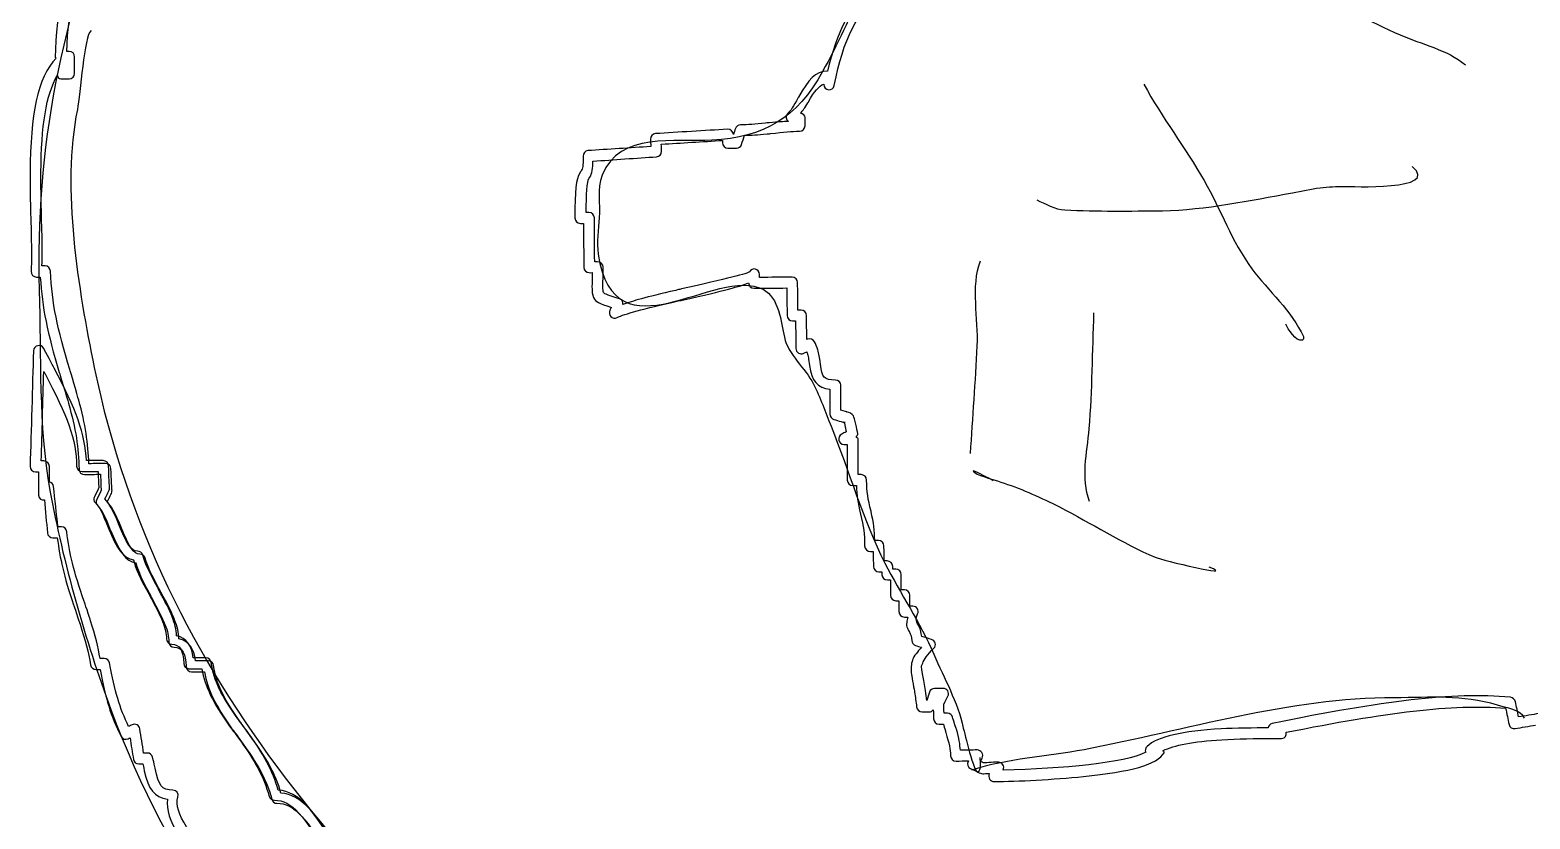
# Model space of a CAD drawing. Extents: x 25 to 279, y 7 to 272.
# Drawn here: x 35.14 to 71.62, y 26.33 to 45.52 of the extents above; entities that cross this region are included whole.
import ezdxf

# ---------------------------------------------------------------- set-up
doc = ezdxf.new("R2010")
doc.units = 0
doc.layers.get('0').update_dxf_attribs({"linetype": 'CONTINUOUS'})

msp = doc.modelspace()

# ---------------------------------------------------------------- linework, layer by layer
at = {"color": 7}
for points in [[(37.09961, 33.3375), (37.107812, 33.3375)], [(37.289846, 33.502865), (37.289846, 33.511067)], [(58.472917, 27.434117), (58.472917, 27.42565)]]:
    msp.add_lwpolyline(points, dxfattribs=at)
for points in [[(37.233754, 49.057719), (35.911631, 45.921877), (35.253083, 42.593154), (35.362356, 39.189554)], [(56.334025, 48.575912), (55.685002, 47.229712), (55.134933, 45.816308), (54.41659, 44.50371)], [(36.553775, 47.897785), (36.064825, 47.502233), (35.745473, 45.852821), (35.751823, 44.855077)], [(36.033075, 44.995571), (36.05239, 45.949923), (36.36301, 47.568644), (36.74401, 47.757292)], [(55.636848, 46.533594), (55.074079, 46.117933), (54.757373, 45.446685), (54.53724, 44.516146)], [(54.702604, 44.169012), (54.92406, 45.283702), (55.247381, 45.984054), (55.868358, 46.3931)], [(66.323369, 46.467448), (67.038273, 46.117933), (67.73201, 45.710475), (68.463319, 45.395621)], [(36.62389, 45.502777), (36.450323, 45.387948), (36.36301, 43.941206), (36.29025, 43.585077)], [(68.463319, 45.395621), (68.996983, 45.165962), (69.597323, 45.041344), (70.0532, 44.669075)], [(36.090754, 44.995571), (36.072762, 44.995571), (36.05239, 44.995835), (36.033075, 44.995571)], [(36.223046, 44.863279), (36.222517, 44.936569), (36.163779, 44.9961), (36.090754, 44.995571)], [(35.776694, 44.830471), (35.320817, 44.360042), (35.148573, 43.454902), (35.139842, 42.052346)], [(35.751823, 44.855077), (35.751823, 44.841054), (35.77246, 44.843171), (35.776694, 44.830471)], [(36.223046, 44.458202), (36.222252, 44.583615), (36.22384, 44.738131), (36.223046, 44.863279)], [(54.53724, 44.516146), (54.234556, 44.501065), (54.082156, 44.329615), (53.834506, 43.879558)], [(35.404425, 42.052346), (35.411304, 43.178677), (35.530896, 43.947027), (35.8013, 44.408725)], [(35.8013, 44.408725), (35.825377, 44.373535), (35.838342, 44.325646), (35.884115, 44.32591)], [(35.884115, 44.32591), (35.948408, 44.32644), (36.02646, 44.325646), (36.090754, 44.32591)], [(36.090754, 44.32591), (36.163779, 44.32644), (36.223575, 44.385177), (36.223046, 44.458202)], [(54.41659, 44.50371), (53.798787, 43.374998), (52.99075, 42.905627), (51.721808, 42.832337)], [(54.066017, 43.755469), (54.221063, 44.03725), (54.328219, 44.147317), (54.446223, 44.201821)], [(54.446223, 44.201821), (54.446223, 44.199175), (54.446223, 44.196265), (54.446223, 44.193619)], [(54.446223, 44.193619), (54.447281, 44.03434), (54.671648, 44.012644), (54.702604, 44.169012)], [(62.231587, 44.194412), (62.680585, 43.3832), (63.231183, 42.655067), (63.698438, 41.85285)], [(53.826304, 43.871092), (53.704331, 43.6499), (53.643477, 43.555179), (53.561721, 43.474217)], [(53.834506, 43.879558), (53.83186, 43.874531), (53.82895, 43.876119), (53.826304, 43.871092)], [(36.29025, 43.585077), (35.898667, 41.669758), (36.311152, 39.20146), (36.701148, 37.30969)], [(53.561721, 43.474217), (53.500338, 43.413892), (53.528383, 43.338221), (53.586327, 43.292448)], [(53.883983, 43.490885), (53.936635, 43.565498), (53.981615, 43.60889), (54.05755, 43.747267)], [(53.991404, 43.383465), (53.99114, 43.442731), (53.937958, 43.474481), (53.883983, 43.490885)], [(54.05755, 43.747267), (54.06046, 43.752029), (54.063371, 43.750706), (54.066017, 43.755469)], [(52.106513, 43.102212), (51.559883, 43.067552), (50.900012, 43.029717), (50.353383, 42.994792)], [(52.247006, 42.969921), (52.246477, 43.046121), (52.182183, 43.106975), (52.106513, 43.102212)], [(52.296483, 43.118881), (52.281138, 43.072844), (52.26394, 43.020456), (52.247006, 42.969921)], [(52.420573, 43.209633), (52.363952, 43.209369), (52.314475, 43.172327), (52.296483, 43.118881)], [(53.032554, 43.251173), (52.76506, 43.22101), (52.601283, 43.210956), (52.420573, 43.209633)], [(53.123306, 43.259375), (53.079915, 43.254348), (53.075681, 43.255935), (53.032554, 43.251173)], [(53.586327, 43.292448), (53.451654, 43.28451), (53.344498, 43.28451), (53.123306, 43.259375)], [(53.859113, 43.052735), (53.932402, 43.053265), (53.991933, 43.112002), (53.991404, 43.185027)], [(53.991404, 43.185027), (53.99114, 43.247733), (53.991933, 43.320758), (53.991404, 43.383465)], [(51.721808, 42.832337), (50.845244, 42.781537), (49.470204, 43.050354), (49.059306, 41.986729)], [(50.353383, 42.994792), (50.283533, 42.990294), (50.229029, 42.932615), (50.229558, 42.8625)], [(50.229558, 42.8625), (50.229823, 42.806673), (50.237496, 42.74185), (50.23776, 42.680467)], [(50.494142, 42.73841), (50.970392, 42.768837), (51.504585, 42.799), (51.982423, 42.829427)], [(50.502344, 42.564844), (50.502079, 42.619612), (50.494406, 42.67835), (50.494142, 42.73841)], [(51.982423, 42.829427), (51.982423, 42.809583), (51.982158, 42.78974), (51.982423, 42.771483)], [(51.982423, 42.771483), (51.982952, 42.698458), (52.04169, 42.638927), (52.114715, 42.639192)], [(52.321354, 42.639192), (52.377975, 42.639721), (52.427452, 42.676498), (52.445444, 42.730208)], [(52.445444, 42.730208), (52.468462, 42.799265), (52.494921, 42.879169), (52.519792, 42.953517)], [(52.519792, 42.953517), (52.679865, 42.95775), (52.832, 42.960396), (53.065363, 42.98659)], [(53.065363, 42.98659), (53.109019, 42.991352), (53.104785, 42.989765), (53.148177, 42.994792)], [(53.148177, 42.994792), (53.491077, 43.033685), (53.65115, 43.051412), (53.859113, 43.052735)], [(48.592317, 42.449221), (48.593904, 42.199454), (48.580675, 42.140717), (48.54284, 42.085154)], [(48.708204, 42.581512), (48.638354, 42.57675), (48.592052, 42.519071), (48.592317, 42.449221)], [(50.23776, 42.680467), (49.74881, 42.647658), (49.183925, 42.613262), (48.708204, 42.581512)], [(48.757681, 41.936458), (48.813508, 42.018215), (48.823298, 42.159767), (48.832029, 42.325131)], [(48.832029, 42.325131), (49.326535, 42.358204), (49.89486, 42.400008), (50.378254, 42.432552)], [(50.378254, 42.432552), (50.448104, 42.437315), (50.502873, 42.494994), (50.502344, 42.564844)], [(52.114715, 42.639192), (52.179008, 42.639721), (52.25706, 42.638927), (52.321354, 42.639192)], [(35.139842, 42.052346), (35.13799, 41.721881), (35.141958, 41.423696), (35.15651, 40.902996)], [(35.421094, 40.911198), (35.406542, 41.428988), (35.402573, 41.72585), (35.404425, 42.052346)], [(48.509767, 42.035677), (48.422983, 41.887775), (48.389646, 41.617106), (48.393879, 40.944271)], [(48.54284, 42.085154), (48.521937, 42.054462), (48.519027, 42.051552), (48.509767, 42.035677)], [(49.059306, 41.986729), (48.924104, 41.637215), (49.010358, 41.302517), (48.986546, 40.945858)], [(67.117913, 41.711563), (67.215015, 41.713415), (69.483552, 41.599379), (68.758065, 42.191781)], [(48.666929, 41.076562), (48.671163, 41.527942), (48.686244, 41.823746), (48.733075, 41.903385)], [(48.733075, 41.903385), (48.737838, 41.911587), (48.741277, 41.912381), (48.757681, 41.936458)], [(63.698438, 41.85285), (64.111187, 41.143502), (64.365717, 40.37039), (64.859165, 39.709196)], [(65.84606, 41.5544), (66.071221, 41.594088), (66.293471, 41.651767), (66.520219, 41.679813)], [(66.520219, 41.679813), (66.718392, 41.704154), (66.918417, 41.707594), (67.117913, 41.711563)], [(59.624913, 41.384537), (59.824938, 41.290346), (60.081054, 41.148794), (60.307802, 41.13874)], [(62.684819, 41.121013), (63.738125, 41.138475), (64.809952, 41.372896), (65.84606, 41.5544)], [(35.15651, 40.902996), (35.177677, 40.142848), (35.179, 39.911602), (35.164713, 39.646225)], [(35.429296, 39.778517), (35.439085, 40.021404), (35.440144, 40.226721), (35.421094, 40.911198)], [(48.393879, 40.944271), (48.394408, 40.871246), (48.453146, 40.81145), (48.526171, 40.811979)], [(48.733075, 41.076562), (48.712438, 41.076562), (48.689154, 41.076827), (48.666929, 41.076562)], [(48.865367, 40.944271), (48.864838, 41.017296), (48.8061, 41.077092), (48.733075, 41.076562)], [(48.873569, 39.877735), (48.871188, 40.225398), (48.867483, 40.609573), (48.865367, 40.944271)], [(48.986546, 40.945858), (48.968554, 40.673337), (48.916167, 40.343931), (48.957706, 40.066912)], [(60.307802, 41.13874), (61.099435, 41.10355), (61.892656, 41.107783), (62.684819, 41.121013)], [(48.526171, 40.811979), (48.549454, 40.812244), (48.575383, 40.811715), (48.600783, 40.811979)], [(48.600783, 40.811979), (48.6029, 40.464317), (48.606869, 40.079877), (48.608985, 39.745444)], [(35.503908, 39.778517), (35.480625, 39.778252), (35.454696, 39.778517), (35.429296, 39.778517)], [(35.6362, 39.646225), (35.63276, 39.717133), (35.574817, 39.778781), (35.503908, 39.778517)], [(48.939715, 39.877735), (48.918283, 39.877471), (48.896852, 39.877735), (48.873569, 39.877735)], [(49.080208, 39.745444), (49.079679, 39.818469), (49.01274, 39.878), (48.939715, 39.877735)], [(48.957706, 40.066912), (49.347702, 37.459973), (51.842458, 39.799154), (52.968525, 39.209133)], [(58.180287, 37.8333), (58.214683, 38.494494), (58.017569, 39.269458), (58.25781, 39.901548)], [(35.164713, 39.646225), (35.160744, 39.570025), (35.220804, 39.505202), (35.297004, 39.505467)], [(35.297004, 39.505467), (35.325315, 39.505731), (35.357065, 39.505467), (35.388021, 39.505467)], [(35.388021, 39.505467), (35.434058, 38.759077), (35.560794, 38.145508), (35.851042, 37.18216)], [(36.107423, 37.256508), (35.805269, 38.259544), (35.672183, 38.860942), (35.6362, 39.646225)], [(48.608985, 39.745444), (48.609515, 39.672419), (48.668252, 39.612623), (48.741277, 39.613152)], [(48.741277, 39.613152), (48.764296, 39.613152), (48.790225, 39.612887), (48.815625, 39.613152)], [(48.815625, 39.613152), (48.814302, 39.475833), (48.807423, 39.29724), (48.807423, 39.290625)], [(49.072006, 39.290625), (49.072006, 39.296446), (49.081002, 39.612094), (49.080208, 39.745444)], [(52.635679, 39.629556), (52.622185, 39.603098), (52.072381, 39.462075), (50.982033, 39.216277)], [(52.883594, 39.571612), (52.8828, 39.710519), (52.698121, 39.753646), (52.635679, 39.629556)], [(52.883594, 39.497265), (52.883329, 39.521871), (52.883858, 39.549123), (52.883594, 39.571612)], [(53.677344, 39.505467), (53.429165, 39.504144), (53.143944, 39.499117), (52.883594, 39.497265)], [(53.809635, 39.373175), (53.809106, 39.446465), (53.750369, 39.505996), (53.677344, 39.505467)], [(64.859165, 39.709196), (65.251277, 39.183469), (65.84315, 38.66171), (66.11276, 38.061635)], [(35.362356, 39.189554), (35.413421, 37.593852), (35.336427, 35.897873), (35.622177, 34.317781)], [(48.807423, 39.290625), (48.807158, 39.153571), (48.812715, 39.080281), (48.848698, 39.009637)], [(49.08841, 39.133462), (49.077298, 39.155423), (49.071742, 39.193523), (49.072006, 39.290625)], [(49.501954, 38.968098), (49.105873, 39.09404), (49.10455, 39.101977), (49.08841, 39.133462)], [(50.849742, 39.183204), (50.094092, 39.012283), (49.802256, 38.926558), (49.559633, 38.835806)], [(50.982033, 39.216277), (50.915623, 39.201196), (50.915888, 39.198021), (50.849742, 39.183204)], [(51.039713, 38.951694), (52.043806, 39.177912), (52.414223, 39.280571), (52.61901, 39.364973)], [(52.61901, 39.364973), (52.61954, 39.291948), (52.678277, 39.232417), (52.751302, 39.232681)], [(52.751302, 39.232681), (52.9971, 39.234269), (53.286554, 39.239296), (53.545052, 39.240883)], [(52.968525, 39.209133), (53.354023, 39.007256), (53.41276, 38.41459), (53.488167, 38.04285)], [(53.545052, 39.240883), (53.546375, 39.020221), (53.551931, 38.780508), (53.553254, 38.571223)], [(53.817838, 38.703515), (53.816515, 38.924442), (53.810958, 39.16389), (53.809635, 39.373175)], [(48.848698, 39.009637), (48.906377, 38.895602), (48.960617, 38.872319), (49.278646, 38.76966)], [(49.245573, 38.703515), (49.188158, 38.590008), (49.305369, 38.46539), (49.41914, 38.521746)], [(49.278646, 38.76966), (49.267004, 38.746906), (49.256156, 38.724417), (49.245573, 38.703515)], [(49.41914, 38.521746), (49.59985, 38.611175), (50.034296, 38.729179), (50.907421, 38.926823)], [(49.559633, 38.835806), (49.558575, 38.89031), (49.558046, 38.950371), (49.501954, 38.968098)], [(50.907421, 38.926823), (50.973567, 38.94164), (50.973567, 38.936612), (51.039713, 38.951694)], [(53.89245, 38.703515), (53.869167, 38.703515), (53.843238, 38.703779), (53.817838, 38.703515)], [(54.024742, 38.571223), (54.024213, 38.644248), (53.965475, 38.704044), (53.89245, 38.703515)], [(53.553254, 38.571223), (53.553783, 38.498198), (53.612521, 38.438667), (53.685546, 38.438931)], [(53.685546, 38.438931), (53.708829, 38.439196), (53.734758, 38.438931), (53.760158, 38.438931)], [(53.760158, 38.438931), (53.761481, 38.218004), (53.767038, 37.978556), (53.76836, 37.769271)], [(54.032944, 37.984112), (54.031621, 38.182021), (54.0258, 38.387867), (54.024742, 38.571223)], [(60.902056, 35.818762), (60.981696, 36.758033), (60.979579, 37.695452), (61.018473, 38.634987)], [(66.092917, 37.973794), (65.918821, 37.920083), (65.739433, 38.257692), (65.681754, 38.361408)], [(53.488167, 38.04285), (53.571775, 37.629042), (54.00331, 37.278733), (54.191429, 36.913873)], [(54.041146, 37.992579), (54.037971, 37.990992), (54.036119, 37.9857), (54.032944, 37.984112)], [(54.223179, 37.934635), (54.189842, 37.9984), (54.105704, 38.024329), (54.041146, 37.992579)], [(66.11276, 38.061635), (66.125196, 38.034119), (66.121756, 37.982525), (66.092917, 37.973794)], [(35.222656, 37.711327), (35.196198, 36.833704), (35.166565, 35.777752), (35.139842, 34.900129)], [(35.470571, 37.769271), (35.4076, 37.890185), (35.22689, 37.847588), (35.222656, 37.711327)], [(35.726952, 37.289846), (35.698113, 37.34435), (35.507083, 37.699421), (35.470571, 37.769271)], [(53.76836, 37.769271), (53.76889, 37.67164), (53.870754, 37.610256), (53.958596, 37.653383)], [(53.958596, 37.653383), (53.981879, 37.665025), (54.007279, 37.673756), (54.032944, 37.686721)], [(54.032944, 37.686721), (54.03559, 37.678254), (54.0385, 37.670317), (54.041146, 37.66185)], [(54.041146, 37.66185), (54.065223, 37.5793), (54.077394, 37.522679), (54.09909, 37.355992)], [(54.297527, 37.736198), (54.277419, 37.80499), (54.254929, 37.873517), (54.223179, 37.934635)], [(54.363673, 37.3888), (54.340125, 37.57004), (54.326631, 37.635921), (54.297527, 37.736198)], [(58.015452, 35.212602), (58.071808, 36.082288), (58.135308, 36.967319), (58.180287, 37.8333)], [(36.5125, 35.040888), (36.48075, 35.683825), (36.259294, 36.286281), (35.726952, 37.289846)], [(36.322265, 36.5125), (36.291044, 36.625213), (36.110069, 37.248042), (36.107423, 37.256508)], [(36.701148, 37.30969), (38.280446, 29.64471), (43.314673, 24.264144), (49.284731, 19.579167)], [(54.09909, 37.355992), (54.148302, 36.974462), (54.288796, 36.819946), (54.595183, 36.777083)], [(54.727475, 37.000392), (54.448869, 36.99854), (54.406271, 37.060187), (54.363673, 37.3888)], [(35.412892, 35.032421), (35.433794, 35.724306), (35.448875, 36.488688), (35.470571, 37.207031)], [(35.470571, 37.207031), (35.475598, 37.197771), (35.49306, 37.170519), (35.495442, 37.165756)], [(35.495442, 37.165756), (36.043923, 36.131765), (36.268554, 35.545713), (36.272787, 34.908596)], [(35.851042, 37.18216), (35.853687, 37.173165), (36.043394, 36.549013), (36.07435, 36.438152)], [(54.191429, 36.913873), (54.361027, 36.584731), (54.486704, 36.219342), (54.623758, 35.875648)], [(54.859767, 36.876302), (54.859238, 36.949327), (54.8005, 37.000656), (54.727475, 37.000392)], [(54.859767, 36.272787), (54.858444, 36.470167), (54.860825, 36.687919), (54.859767, 36.876302)], [(36.570444, 34.966275), (36.555098, 35.455225), (36.485248, 35.926183), (36.322265, 36.5125)], [(54.595183, 36.777083), (54.596506, 36.577852), (54.59386, 36.364069), (54.595183, 36.173569)], [(36.07435, 36.438152), (36.245535, 35.822202), (36.327292, 35.342513), (36.330467, 34.833983)], [(54.595183, 36.173569), (54.595448, 36.116154), (54.639633, 36.058475), (54.694402, 36.041277)], [(55.00026, 36.231512), (55.042329, 36.219342), (54.934908, 36.251356), (54.859767, 36.272787)], [(55.165625, 36.132029), (55.128054, 36.184681), (55.081223, 36.208229), (55.00026, 36.231512)], [(55.273046, 35.702346), (55.249763, 35.791246), (55.202667, 36.080435), (55.165625, 36.132029)], [(54.623758, 35.875648), (55.057675, 34.78821), (55.411952, 33.593087), (55.933181, 32.548512)], [(54.694402, 36.041277), (54.777481, 36.014819), (54.999467, 35.953965), (54.925913, 35.975131)], [(54.925913, 35.975131), (54.952371, 35.967458), (54.958721, 35.971956), (54.950783, 35.983333)], [(54.950783, 35.983333), (54.947873, 35.987302), (54.96904, 35.850512), (54.992058, 35.743621)], [(60.9092, 34.04526), (60.699915, 34.626815), (60.850992, 35.218687), (60.902056, 35.818762)], [(54.884638, 35.685677), (54.758696, 35.6235), (54.802088, 35.436704), (54.942317, 35.437762)], [(54.992058, 35.743621), (54.953958, 35.724571), (54.919298, 35.702875), (54.884638, 35.685677)], [(54.942317, 35.437762), (54.9656, 35.437762), (54.991529, 35.437498), (55.016929, 35.437762)], [(55.016929, 35.437762), (55.018517, 35.153335), (55.015077, 34.841392), (55.016929, 34.5694)], [(55.231771, 35.619531), (55.24844, 35.6489), (55.282306, 35.667685), (55.273046, 35.702346)], [(55.281513, 35.570054), (55.281248, 35.597306), (55.246058, 35.598629), (55.231771, 35.619531)], [(55.281513, 34.701692), (55.27966, 34.986119), (55.2831, 35.298062), (55.281513, 35.570054)], [(35.470571, 35.032421), (35.45205, 35.032421), (35.433265, 35.032685), (35.412892, 35.032421)], [(35.611329, 34.900129), (35.6108, 34.973154), (35.54386, 35.03295), (35.470571, 35.032421)], [(36.917577, 35.040888), (36.790577, 35.039829), (36.647967, 35.041681), (36.5125, 35.040888)], [(37.049869, 34.908596), (37.04934, 34.981621), (36.990602, 35.041152), (36.917577, 35.040888)], [(35.139842, 34.900129), (35.137725, 34.825252), (35.197256, 34.767308), (35.272133, 34.767838)], [(35.272133, 34.767838), (35.295417, 34.768102), (35.321346, 34.767838), (35.346746, 34.767838)], [(35.346746, 34.767838), (35.347804, 34.578925), (35.345423, 34.37546), (35.346746, 34.197396)], [(35.611329, 34.519923), (35.610535, 34.650363), (35.612123, 34.781596), (35.611329, 34.900129)], [(36.272787, 34.908596), (36.273317, 34.835306), (36.332054, 34.775775), (36.405079, 34.776304)], [(36.330467, 34.833983), (36.330996, 34.760958), (36.389733, 34.701427), (36.462758, 34.701692)], [(36.405079, 34.776304), (36.526787, 34.776833), (36.662783, 34.775246), (36.793487, 34.776304)], [(36.462758, 34.701692), (36.584731, 34.702485), (36.720727, 34.7091), (36.851431, 34.710158)], [(36.975521, 34.974742), (36.848521, 34.973683), (36.70591, 34.967333), (36.570444, 34.966275)], [(36.793487, 34.776304), (36.800896, 34.596388), (36.809892, 34.3789), (36.810156, 34.395833)], [(36.851431, 34.710158), (36.858575, 34.526802), (36.867835, 34.31249), (36.8681, 34.329688)], [(37.107812, 34.84245), (37.107283, 34.915475), (37.048546, 34.975006), (36.975521, 34.974742)], [(37.07474, 34.395833), (37.07474, 34.38869), (37.051456, 34.683435), (37.049869, 34.908596)], [(37.132683, 34.321485), (37.132419, 34.314077), (37.109135, 34.61729), (37.107812, 34.84245)], [(55.35586, 34.701692), (55.332577, 34.701692), (55.306648, 34.701956), (55.281513, 34.701692)], [(55.488152, 34.5694), (55.487623, 34.642425), (55.428885, 34.702221), (55.35586, 34.701692)], [(58.08689, 34.790592), (58.04826, 34.802498), (58.142981, 34.728944), (58.180288, 34.714127)], [(58.568696, 34.552996), (58.45175, 34.614908), (58.186638, 34.759106), (58.08689, 34.790592)], [(58.180288, 34.714127), (58.393542, 34.629196), (58.614733, 34.56649), (58.832221, 34.493729)], [(35.710548, 34.412238), (35.704462, 34.473356), (35.659748, 34.506429), (35.611329, 34.519923)], [(35.622177, 34.317781), (35.937825, 32.571002), (36.486042, 30.658858), (37.10305, 28.991719)], [(35.817969, 33.428517), (35.785954, 33.748398), (35.74124, 34.103998), (35.710548, 34.412238)], [(36.810156, 34.395833), (36.809892, 34.372285), (36.835821, 34.427583), (36.702735, 34.164323)], [(36.8681, 34.329688), (36.867835, 34.30614), (36.8935, 34.361702), (36.760679, 34.098177)], [(36.959117, 34.114846), (37.044842, 34.284973), (37.073681, 34.323602), (37.07474, 34.395833)], [(37.016796, 34.040233), (37.102785, 34.210625), (37.131625, 34.249254), (37.132683, 34.321485)], [(55.016929, 34.5694), (55.017194, 34.496375), (55.075931, 34.436844), (55.149221, 34.437108)], [(55.149221, 34.437108), (55.177267, 34.437373), (55.209017, 34.436844), (55.239973, 34.437108)], [(55.239973, 34.437108), (55.249233, 34.200571), (55.271723, 34.016421), (55.339192, 33.742577)], [(55.595573, 33.808723), (55.519638, 34.116169), (55.490004, 34.274654), (55.488152, 34.5694)], [(58.832221, 34.493729), (59.295506, 34.338948), (59.742917, 34.135748), (60.178421, 33.914292)], [(35.346746, 34.197396), (35.347275, 34.109025), (35.416067, 34.082567), (35.48724, 34.089975)], [(35.48724, 34.089975), (35.514227, 33.819042), (35.536717, 33.539113), (35.561588, 33.287758)], [(36.702735, 34.164323), (36.676542, 34.112465), (36.685537, 34.055844), (36.727342, 34.015363)], [(36.727342, 34.015363), (36.827883, 33.91879), (36.897469, 33.771152), (37.041667, 33.411848)], [(36.760679, 34.098177), (36.734485, 34.046319), (36.743481, 33.981496), (36.785285, 33.941015)], [(36.785285, 33.941015), (36.885827, 33.844442), (36.955412, 33.696804), (37.09961, 33.3375)], [(37.289846, 33.511067), (37.15041, 33.858729), (37.06839, 33.989698), (36.959117, 34.114846)], [(37.347525, 33.436719), (37.20809, 33.784381), (37.126333, 33.915085), (37.016796, 34.040233)], [(55.339192, 33.742577), (55.415921, 33.431692), (55.436558, 33.266592), (55.43841, 32.965496)], [(55.595573, 33.800521), (55.595044, 33.803167), (55.596102, 33.806342), (55.595573, 33.808723)], [(55.68659, 33.097787), (55.677065, 33.339352), (55.663835, 33.523237), (55.595573, 33.800521)], [(60.178421, 33.914292), (60.959206, 33.516888), (61.700304, 33.03614), (62.505431, 32.689535)], [(35.561588, 33.287758), (35.568467, 33.220025), (35.625617, 33.163404), (35.693879, 33.163933)], [(35.900783, 33.428517), (35.874854, 33.428252), (35.846279, 33.428517), (35.817969, 33.428517)], [(36.033075, 33.312629), (36.025667, 33.380098), (35.968517, 33.428781), (35.900783, 33.428517)], [(36.454556, 31.617708), (36.202144, 32.359865), (36.091019, 32.780817), (36.033075, 33.312629)], [(37.041667, 33.411848), (37.258625, 32.870775), (37.411554, 32.676042), (37.653383, 32.6263)], [(37.107812, 33.3375), (37.324771, 32.796427), (37.469498, 32.601694), (37.711327, 32.551952)], [(37.752867, 32.841406), (37.599937, 32.840348), (37.4904, 33.002802), (37.289846, 33.502865)], [(37.810546, 32.767058), (37.657617, 32.766), (37.548079, 32.936656), (37.347525, 33.436719)], [(35.693879, 33.163933), (35.727481, 33.164198), (35.764523, 33.163669), (35.8013, 33.163933)], [(35.8013, 33.163933), (35.865594, 32.66096), (35.958198, 32.240273), (36.198175, 31.535158)], [(37.885158, 32.742188), (37.869548, 32.80066), (37.813192, 32.841671), (37.752867, 32.841406)], [(55.43841, 32.965496), (55.43894, 32.892471), (55.505879, 32.832675), (55.578904, 32.833204)], [(55.777342, 33.097787), (55.749296, 33.097523), (55.717546, 33.098052), (55.68659, 33.097787)], [(55.909633, 32.965496), (55.909369, 33.038521), (55.850631, 33.098052), (55.777342, 33.097787)], [(55.9181, 32.601694), (55.917306, 32.725519), (55.910427, 32.850402), (55.909633, 32.965496)], [(37.653383, 32.6263), (37.716619, 32.406431), (37.806048, 32.198733), (38.008983, 31.83255)], [(37.711327, 32.551952), (37.774562, 32.332083), (37.863992, 32.132323), (38.066927, 31.766404)], [(37.942837, 32.66784), (37.927492, 32.726313), (37.871135, 32.767323), (37.810546, 32.767058)], [(38.240494, 31.964842), (38.035177, 32.335258), (37.939662, 32.53449), (37.885158, 32.742188)], [(38.298437, 31.890494), (38.093121, 32.26091), (37.997606, 32.460142), (37.942837, 32.66784)], [(55.578904, 32.833204), (55.6006, 32.833204), (55.621767, 32.83294), (55.64505, 32.833204)], [(55.64505, 32.833204), (55.645844, 32.709115), (55.652723, 32.584231), (55.653517, 32.469402)], [(55.984246, 32.601694), (55.962815, 32.601429), (55.941383, 32.601694), (55.9181, 32.601694)], [(55.933181, 32.548512), (56.310212, 31.792598), (56.792548, 31.115), (57.124865, 30.33104)], [(56.12474, 32.469402), (56.12421, 32.542427), (56.057271, 32.601958), (55.984246, 32.601694)], [(62.505431, 32.689535), (62.649894, 32.627358), (64.545633, 32.173333), (63.8175, 32.450088)], [(55.653517, 32.469402), (55.654046, 32.396377), (55.712783, 32.336581), (55.785808, 32.33711)], [(55.785808, 32.33711), (55.808827, 32.33711), (55.834756, 32.336846), (55.860156, 32.33711)], [(55.860156, 32.33711), (55.860421, 32.312504), (55.859892, 32.285252), (55.860156, 32.262762)], [(55.860156, 32.262762), (55.860685, 32.189473), (55.919423, 32.138144), (55.992448, 32.138673)], [(55.992448, 32.138673), (56.015731, 32.138673), (56.04166, 32.138408), (56.066796, 32.138673)], [(56.066796, 32.138673), (56.06759, 32.014054), (56.066002, 31.882027), (56.066796, 31.766404)], [(56.12474, 32.403256), (56.124475, 32.42601), (56.125004, 32.4485), (56.12474, 32.469402)], [(56.199088, 32.403256), (56.176069, 32.402992), (56.15014, 32.403256), (56.12474, 32.403256)], [(56.331379, 32.270965), (56.33085, 32.34399), (56.272113, 32.403521), (56.199088, 32.403256)], [(56.331379, 31.898696), (56.330585, 32.023315), (56.332173, 32.155342), (56.331379, 32.270965)], [(38.008983, 31.83255), (38.024065, 31.805563), (38.018773, 31.810325), (38.033854, 31.783073)], [(38.033854, 31.783073), (38.350296, 31.21369), (38.453748, 30.971596), (38.4556, 30.708071)], [(38.066927, 31.766404), (38.082008, 31.739417), (38.076717, 31.735713), (38.091798, 31.708725)], [(38.265365, 31.907163), (38.250283, 31.93415), (38.255575, 31.937854), (38.240494, 31.964842)], [(38.703515, 30.782683), (38.685787, 31.077694), (38.580483, 31.34016), (38.265365, 31.907163)], [(38.323308, 31.841017), (38.308227, 31.868004), (38.313519, 31.863506), (38.298437, 31.890494)], [(38.761458, 30.708071), (38.745054, 31.005727), (38.640808, 31.269781), (38.323308, 31.841017)], [(56.066796, 31.766404), (56.067325, 31.693379), (56.126063, 31.633848), (56.199088, 31.634112)], [(56.405992, 31.898696), (56.382708, 31.898696), (56.356779, 31.89896), (56.331379, 31.898696)], [(56.538283, 31.766404), (56.537754, 31.839694), (56.479017, 31.899225), (56.405992, 31.898696)], [(56.538283, 31.501821), (56.53749, 31.592837), (56.538813, 31.68306), (56.538283, 31.766404)], [(95.33255, 32.055858), (90.222652, 20.235333), (78.143894, 14.618229), (61.937371, 14.279563)], [(36.198175, 31.535158), (36.198175, 31.535158), (36.332583, 31.13405), (36.355338, 31.063671)], [(36.611719, 31.146485), (36.588435, 31.217658), (36.454556, 31.617973), (36.454556, 31.617708)], [(38.091798, 31.708725), (38.40824, 31.139342), (38.511692, 30.897248), (38.513279, 30.633723)], [(56.199088, 31.634112), (56.222371, 31.634377), (56.2483, 31.634112), (56.2737, 31.634112)], [(56.2737, 31.634112), (56.274229, 31.54336), (56.272906, 31.453137), (56.2737, 31.369529)], [(56.612631, 31.501821), (56.589348, 31.501821), (56.563419, 31.502085), (56.538283, 31.501821)], [(56.728254, 31.31185), (56.772969, 31.400221), (56.711585, 31.502615), (56.612631, 31.501821)], [(36.355338, 31.063671), (36.482073, 30.674998), (36.565152, 30.375225), (36.611719, 30.071483)], [(36.843229, 30.228646), (36.792958, 30.512808), (36.727871, 30.789827), (36.611719, 31.146485)], [(56.2737, 31.369529), (56.273965, 31.296504), (56.332702, 31.236973), (56.405992, 31.237237)], [(56.405992, 31.237237), (56.431656, 31.237502), (56.460231, 31.237237), (56.488542, 31.237237)], [(56.488542, 31.237237), (56.478752, 31.148337), (56.436419, 31.052558), (56.48034, 30.964452)], [(56.720052, 31.088542), (56.681423, 31.166065), (56.677454, 31.211308), (56.728254, 31.31185)], [(56.761327, 31.014194), (56.775615, 30.987206), (56.72746, 31.073725), (56.720052, 31.088542)], [(56.827473, 30.766015), (56.814508, 30.849623), (56.807365, 30.92794), (56.761327, 31.014194)], [(38.4556, 30.708071), (38.456129, 30.635046), (38.514867, 30.575515), (38.587892, 30.575779)], [(39.108592, 30.24505), (39.076312, 30.53715), (38.938994, 30.72421), (38.703515, 30.782683)], [(39.166535, 30.170702), (39.133992, 30.463331), (38.997996, 30.650656), (38.761458, 30.708071)], [(56.48034, 30.964452), (56.489865, 30.945402), (56.538813, 30.857825), (56.521615, 30.890104)], [(56.521615, 30.890104), (56.567652, 30.80385), (56.587231, 30.750404), (56.58776, 30.666796)], [(56.58776, 30.666796), (56.588025, 30.609646), (56.624008, 30.560169), (56.678777, 30.542971)], [(57.06745, 30.691667), (56.991779, 30.715744), (56.908171, 30.74035), (56.827473, 30.766015)], [(57.125129, 30.476825), (57.196038, 30.546675), (57.162171, 30.661504), (57.06745, 30.691667)], [(38.513279, 30.633723), (38.513808, 30.560698), (38.572546, 30.501167), (38.645571, 30.501431)], [(38.587892, 30.575779), (38.778392, 30.577102), (38.875229, 30.41941), (38.877346, 30.112758)], [(38.645571, 30.501431), (38.836335, 30.502754), (38.933173, 30.345063), (38.935025, 30.03841)], [(56.819271, 30.501431), (56.734869, 30.398773), (56.634327, 30.290294), (56.604429, 30.195573)], [(56.678777, 30.542971), (56.72164, 30.529212), (56.77191, 30.516512), (56.819271, 30.501431)], [(56.852344, 30.112758), (56.883035, 30.209331), (56.966115, 30.319662), (57.125129, 30.476825)], [(57.124865, 30.33104), (57.378335, 29.732817), (57.700598, 29.179308), (57.840033, 28.538223)], [(36.611719, 30.071483), (36.621773, 30.00666), (36.678394, 29.963533), (36.74401, 29.964063)], [(36.74401, 29.964063), (36.774967, 29.964327), (36.809363, 29.963798), (36.843229, 29.964063)], [(36.942448, 30.228646), (36.910169, 30.228381), (36.878683, 30.22891), (36.843229, 30.228646)], [(36.843229, 29.964063), (36.97261, 29.266356), (37.100404, 28.825296), (37.355992, 28.335288)], [(37.07474, 30.121225), (37.063362, 30.184725), (37.007006, 30.229175), (36.942448, 30.228646)], [(37.53776, 28.575), (37.320802, 29.019235), (37.197242, 29.430927), (37.07474, 30.121225)], [(38.877346, 30.112758), (38.87761, 30.039733), (38.936348, 29.980202), (39.009637, 29.980467)], [(38.935025, 30.03841), (38.935554, 29.965385), (38.994292, 29.905854), (39.067317, 29.906119)], [(39.009637, 29.980467), (39.10674, 29.98126), (39.210985, 29.979938), (39.315496, 29.980467)], [(39.414715, 30.24505), (39.319465, 30.244521), (39.21125, 30.245844), (39.108592, 30.24505)], [(39.472658, 30.170702), (39.375292, 30.170173), (39.271046, 30.171496), (39.166535, 30.170702)], [(39.315496, 29.980467), (39.397252, 29.538877), (39.58934, 29.150204), (39.976954, 28.608073)], [(39.547006, 30.129427), (39.53801, 30.195308), (39.481125, 30.245579), (39.414715, 30.24505)], [(39.60495, 30.055079), (39.595954, 30.12096), (39.539069, 30.171231), (39.472658, 30.170702)], [(40.191796, 28.765235), (39.793333, 29.322977), (39.606273, 29.688367), (39.547006, 30.129427)], [(40.24974, 28.690888), (39.851277, 29.248629), (39.664217, 29.614019), (39.60495, 30.055079)], [(56.604429, 30.195573), (56.570298, 30.088417), (56.561831, 29.981525), (56.579558, 29.839973)], [(56.91849, 29.4513), (56.796517, 30.206156), (56.816096, 29.998723), (56.852344, 30.112758)], [(39.067317, 29.906119), (39.165212, 29.906913), (39.276602, 29.90559), (39.381642, 29.906119)], [(39.381642, 29.906119), (39.463662, 29.465058), (39.647812, 29.083529), (40.034633, 28.541927)], [(56.579558, 29.839973), (56.588819, 29.764302), (56.647821, 29.44786), (56.653906, 29.410025)], [(56.653906, 29.410025), (56.673221, 29.290433), (56.691213, 29.178515), (56.703383, 29.054425)], [(56.951563, 29.203385), (56.941508, 29.286729), (56.931983, 29.368221), (56.91849, 29.4513)], [(57.017708, 29.410025), (56.996277, 29.346525), (56.974846, 29.272442), (56.951563, 29.203385)], [(57.141798, 29.501042), (57.085177, 29.500777), (57.0357, 29.463735), (57.017708, 29.410025)], [(57.348438, 29.501042), (57.284144, 29.500512), (57.206092, 29.501571), (57.141798, 29.501042)], [(57.464325, 29.310806), (57.508775, 29.399177), (57.447392, 29.501571), (57.348438, 29.501042)], [(57.38151, 29.145442), (57.385744, 29.154173), (57.43866, 29.260271), (57.464325, 29.310806)], [(68.325735, 29.275088), (65.78944, 29.275088), (63.249969, 28.480544), (60.776908, 28.009585)], [(71.148046, 29.2862), (69.728556, 29.415317), (68.060623, 29.195183), (65.352083, 28.649348)], [(70.83425, 29.094377), (69.948954, 29.350494), (69.231669, 29.275088), (68.325735, 29.275088)], [(71.272135, 29.178515), (71.260229, 29.2354), (71.20599, 29.280908), (71.148046, 29.2862)], [(37.10305, 28.991719), (39.920598, 21.379656), (46.297056, 16.412104), (53.307192, 12.829646)], [(56.703383, 29.054425), (56.710263, 28.986692), (56.767413, 28.930071), (56.835675, 28.9306)], [(56.835675, 28.9306), (56.900233, 28.930865), (56.978285, 28.930071), (57.042579, 28.9306)], [(57.042579, 28.9306), (57.073006, 28.9306), (57.085971, 28.962085), (57.108725, 28.980077)], [(57.108725, 28.980077), (57.112165, 28.90176), (57.116398, 28.842758), (57.116927, 28.765235)], [(57.364842, 29.112369), (57.365371, 29.117925), (57.370133, 29.122952), (57.38151, 29.145442)], [(57.373308, 28.897527), (57.36934, 28.989337), (57.364842, 29.110252), (57.364842, 29.112369)], [(57.455858, 28.897527), (57.430194, 28.897262), (57.401354, 28.897527), (57.373308, 28.897527)], [(57.579948, 28.798308), (57.564602, 28.856781), (57.516448, 28.897792), (57.455858, 28.897527)], [(65.691015, 28.434506), (68.128885, 28.916577), (69.722471, 29.127185), (71.032423, 29.021617)], [(71.489623, 28.777935), (71.426917, 28.966583), (71.018929, 29.040931), (70.83425, 29.094377)], [(71.032423, 29.021617), (71.060204, 28.890119), (71.089044, 28.747773), (71.114973, 28.624742)], [(71.346483, 28.80651), (71.31976, 28.932717), (71.297006, 29.061304), (71.272135, 29.178515)], [(71.842577, 28.889325), (71.68859, 28.863131), (71.510525, 28.834292), (71.346483, 28.80651)], [(37.620575, 28.616275), (37.594646, 28.603575), (37.566071, 28.589023), (37.53776, 28.575)], [(37.810546, 28.517056), (37.797052, 28.605692), (37.700744, 28.655963), (37.620575, 28.616275)], [(37.901562, 27.929946), (37.871929, 28.123356), (37.838592, 28.333965), (37.810546, 28.517056)], [(39.976954, 28.608073), (40.007117, 28.566004), (40.161369, 28.357513), (40.183594, 28.326821)], [(40.034633, 28.541927), (40.064796, 28.499858), (40.219312, 28.291367), (40.241537, 28.260675)], [(40.3987, 28.483983), (40.37621, 28.51494), (40.221429, 28.723696), (40.191796, 28.765235)], [(40.456379, 28.409635), (40.434154, 28.440592), (40.279373, 28.649348), (40.24974, 28.690888)], [(41.175781, 27.028775), (41.038463, 27.500792), (40.833675, 27.883379), (40.3987, 28.483983)], [(57.116927, 28.765235), (57.117456, 28.69221), (57.176194, 28.632415), (57.249219, 28.632944)], [(57.249219, 28.632944), (57.282556, 28.633208), (57.319863, 28.632679), (57.35664, 28.632944)], [(57.35664, 28.632944), (57.370133, 28.586112), (57.381246, 28.547219), (57.406381, 28.467579)], [(57.406381, 28.467579), (57.41326, 28.445354), (57.407704, 28.448265), (57.414583, 28.426304)], [(57.670965, 28.508854), (57.663821, 28.531344), (57.598204, 28.729252), (57.579948, 28.798308)], [(57.770183, 27.996092), (57.756954, 28.143994), (57.742402, 28.281577), (57.670965, 28.508854)], [(57.840033, 28.538223), (57.863581, 28.430537), (58.106998, 27.418506), (58.194575, 27.468777)], [(64.111717, 28.517056), (63.175092, 28.462817), (62.560994, 28.335287), (62.309375, 28.087108)], [(65.252865, 28.541927), (64.941979, 28.538223), (64.433715, 28.535842), (64.111717, 28.517056)], [(65.352083, 28.649348), (65.294404, 28.637706), (65.262919, 28.589552), (65.252865, 28.541927)], [(71.114973, 28.624742), (71.12979, 28.555156), (71.193819, 28.513617), (71.263933, 28.525258)], [(71.263933, 28.525258), (71.418185, 28.551452), (71.595721, 28.580292), (71.760027, 28.608073)], [(37.355992, 28.335288), (37.389065, 28.271258), (37.465, 28.245329), (37.529558, 28.277344)], [(37.529558, 28.277344), (37.542788, 28.283958), (37.556546, 28.295071), (37.570833, 28.302215)], [(37.570833, 28.302215), (37.598085, 28.124679), (37.628248, 27.938148), (37.653383, 27.773048)], [(40.183594, 28.326821), (40.6273, 27.714575), (40.82759, 27.353948), (40.952473, 26.880079)], [(40.241537, 28.260675), (40.684979, 27.648429), (40.893735, 27.2796), (41.018619, 26.805467)], [(41.241927, 26.954427), (41.104873, 27.430942), (40.894529, 27.804798), (40.456379, 28.409635)], [(57.414583, 28.426304), (57.496869, 28.164102), (57.529413, 28.021492), (57.530471, 27.8638)], [(62.698048, 27.98789), (62.967129, 28.117271), (63.424329, 28.211727), (64.128385, 28.252473)], [(64.128385, 28.252473), (64.537167, 28.276285), (64.86234, 28.282371), (65.492577, 28.285546)], [(65.492577, 28.285546), (65.542848, 28.28581), (65.536498, 28.285281), (65.583594, 28.285546)], [(65.583594, 28.285546), (65.677256, 28.28634), (65.705567, 28.360158), (65.691015, 28.434506)], [(37.653383, 27.773048), (37.663438, 27.70796), (37.720058, 27.665098), (37.785675, 27.665363)], [(37.992579, 27.929946), (37.964269, 27.929946), (37.932783, 27.93021), (37.901562, 27.929946)], [(38.116404, 27.830992), (38.101058, 27.8892), (38.052904, 27.930475), (37.992579, 27.929946)], [(38.124871, 27.806121), (38.12196, 27.817498), (38.119579, 27.81935), (38.116404, 27.830992)], [(38.18255, 27.557942), (38.148419, 27.722777), (38.142333, 27.7368), (38.124871, 27.806121)], [(57.530471, 27.8638), (57.530735, 27.790775), (57.589473, 27.731244), (57.662763, 27.731508)], [(57.662763, 27.731508), (57.757219, 27.732302), (57.864904, 27.739181), (57.968621, 27.739975)], [(58.17526, 28.004558), (58.04826, 28.003765), (57.90565, 27.99715), (57.770183, 27.996092)], [(57.968621, 27.739975), (57.965975, 27.734683), (57.9628, 27.728333), (57.960154, 27.723306)], [(60.776908, 28.009585), (59.888967, 27.840252), (58.894927, 27.796596), (58.042175, 27.512169)], [(58.29935, 27.806121), (58.3438, 27.894492), (58.274215, 28.005087), (58.17526, 28.004558)], [(58.194575, 27.468777), (58.296969, 27.527515), (58.247756, 27.700023), (58.254106, 27.817762)], [(58.258075, 27.723306), (58.272363, 27.752146), (58.286121, 27.779927), (58.29935, 27.806121)], [(62.276302, 27.946615), (61.787881, 27.691821), (60.241127, 27.539685), (58.811848, 27.516667)], [(60.76315, 27.359504), (61.891863, 27.475127), (62.5729, 27.64155), (62.722654, 27.938413)], [(62.309375, 28.087108), (62.267042, 28.045569), (62.257252, 27.992917), (62.276302, 27.946615)], [(62.722654, 27.938413), (62.733767, 27.960373), (62.699106, 27.965929), (62.698048, 27.98789)], [(37.785675, 27.665363), (37.816631, 27.665627), (37.851027, 27.665363), (37.885158, 27.665363)], [(37.885158, 27.665363), (37.895213, 27.622235), (37.897329, 27.599746), (37.917967, 27.500263)], [(37.917967, 27.500263), (38.013481, 27.042269), (38.167998, 26.855208), (38.480471, 26.805467)], [(38.612762, 27.028775), (38.340242, 27.027188), (38.270392, 27.136196), (38.18255, 27.557942)], [(57.960154, 27.723306), (57.926817, 27.65716), (57.951423, 27.581754), (58.018098, 27.54974)], [(58.018098, 27.54974), (58.067046, 27.526192), (58.179758, 27.472746), (58.191929, 27.466925)], [(58.191929, 27.466925), (58.241406, 27.443642), (58.272627, 27.429619), (58.315754, 27.42565)], [(58.29935, 27.706902), (58.297233, 27.70796), (58.269188, 27.71775), (58.258075, 27.723306)], [(58.340625, 27.690233), (58.333746, 27.691027), (58.323427, 27.695525), (58.29935, 27.706902)], [(58.315754, 27.42565), (58.32766, 27.424592), (58.416296, 27.431735), (58.472917, 27.434117)], [(58.696225, 27.706902), (58.539592, 27.705844), (58.345388, 27.689969), (58.340625, 27.690233)], [(58.472917, 27.42565), (58.428202, 27.337279), (58.498052, 27.234885), (58.597006, 27.235679)], [(58.811848, 27.516667), (58.848625, 27.603185), (58.792004, 27.707431), (58.696225, 27.706902)], [(38.736587, 26.855208), (38.765427, 26.941198), (38.70325, 27.029304), (38.612762, 27.028775)], [(42.65586, 25.48255), (42.017685, 26.584275), (41.682458, 26.987235), (41.175781, 27.028775)], [(58.597006, 27.235679), (59.15369, 27.239119), (60.033694, 27.284892), (60.76315, 27.359504)], [(38.480471, 26.805467), (38.410885, 26.296673), (38.860413, 25.675696), (39.662629, 24.903906)], [(39.794921, 25.160288), (39.064935, 25.874663), (38.613821, 26.48876), (38.736587, 26.855208)], [(40.952473, 26.880079), (40.967819, 26.821606), (41.02444, 26.780331), (41.084765, 26.78086)], [(41.018619, 26.805467), (41.033965, 26.747258), (41.082383, 26.705983), (41.142708, 26.706513)], [(41.084765, 26.78086), (41.502277, 26.783506), (41.805754, 26.418381), (42.42435, 25.350258)], [(41.142708, 26.706513), (41.560221, 26.709158), (41.8719, 26.352235), (42.490496, 25.284113)], [(42.713804, 25.416404), (42.079069, 26.512044), (41.743842, 26.908919), (41.241927, 26.954427)]]:
    msp.add_open_spline(points, degree=3, dxfattribs=at)

doc.saveas('drawing.dxf')
